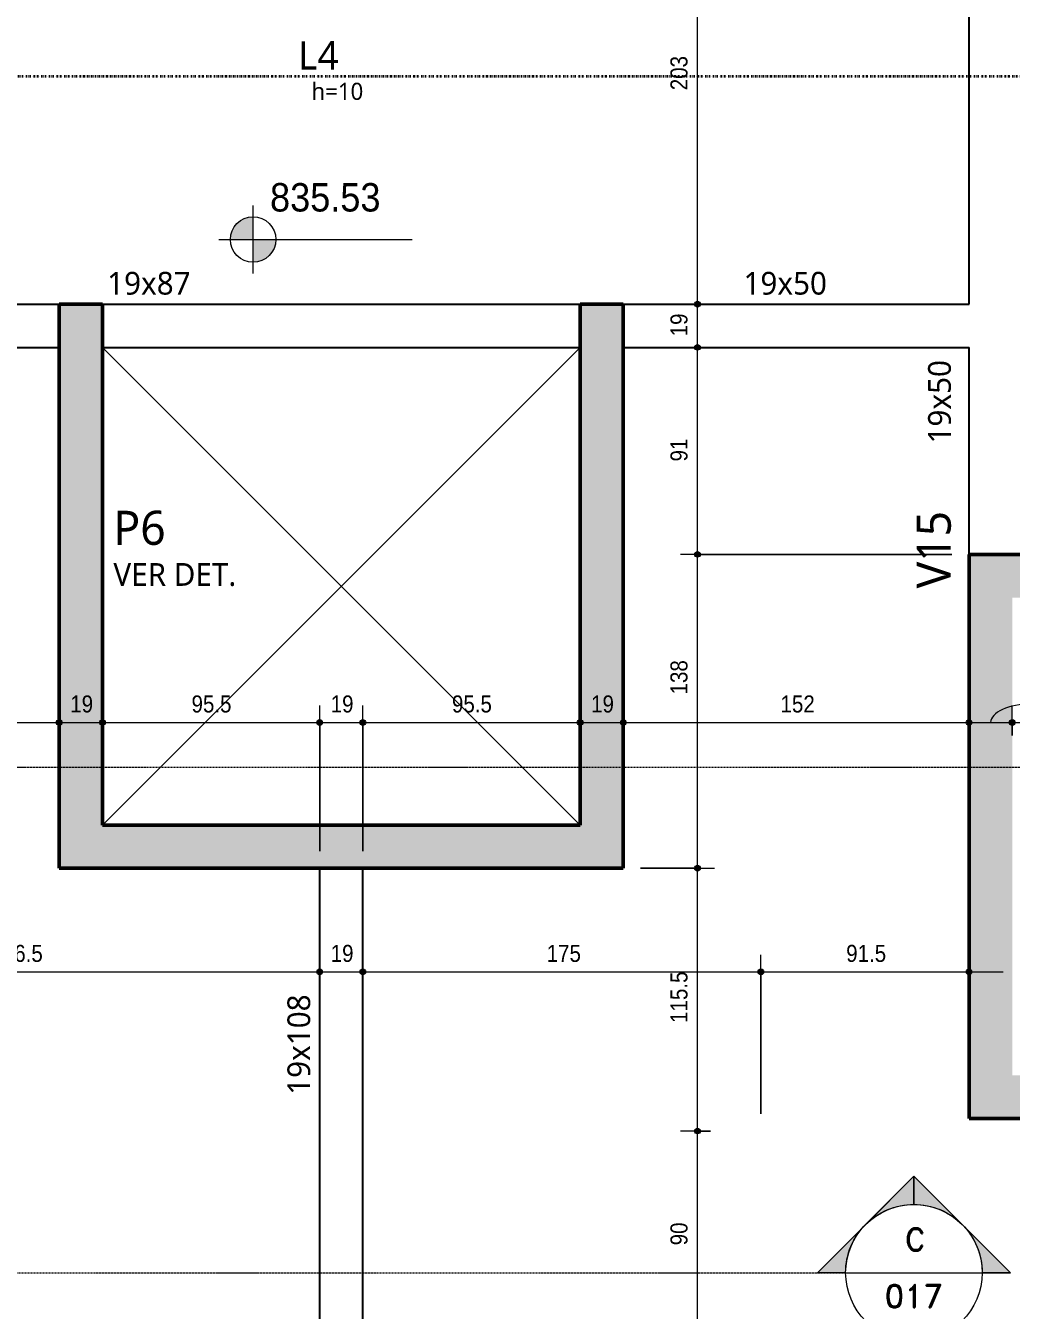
# Model space of a CAD drawing. Header units: centimetres. Extents: x -1139 to 26418, y -889 to 84390.
# Drawn here: x 2931 to 3365, y -319 to 246 of the extents above; entities that cross this region are included whole.
import ezdxf

# ---------------------------------------------------------------- set-up
doc = ezdxf.new("R2010")
doc.units = ezdxf.units.CM
doc.linetypes.add('Centro de 6 mm', pattern=[1.32, 0.6, -0.24, 0.24, -0.24])
doc.linetypes.add('Dash dot', pattern=[1.5875, 0.635, -0.47625, 0, -0.47625])
for name, color, linetype, lineweight in [('A-ANNO-DIMS', 7, 'Continuous', 9), ('A-ANNO-DIMS-50', 7, 'Continuous', 9), ('A-FLOR-IDEN', 7, 'Continuous', 9), ('G-ANNO-DIMS', 7, 'Continuous', 9), ('G-ANNO-SYMB', 7, 'Continuous', 9), ('S-BEAM', 7, 'Continuous', 9), ('S-BEAM-IDEN', 7, 'Continuous', 9), ('S-COLS', 7, 'Continuous', 9), ('S-COLS-IDEN', 7, 'Continuous', 9), ('S-GRID', 7, 'Continuous', 9)]:
    doc.layers.add(name, color=color, linetype=linetype, lineweight=lineweight)
doc.styles.add('Fira Sans', font='', dxfattribs={"width": 0.95, "height": 12.5})
doc.styles.add('Fira Sans_1', font='', dxfattribs={"width": 0.9, "height": 7.5})
doc.styles.add('Gadugi', font='gadugi.ttf', dxfattribs={"height": 15})
doc.styles.add('Gadugi_1', font='gadugi.ttf', dxfattribs={"height": 10})
doc.styles.add('Gadugi_2', font='gadugi.ttf', dxfattribs={"height": 0.2})
doc.styles.add('Gadugi_3', font='gadugi.ttf', dxfattribs={"height": 7.5})
doc.styles.add('Gadugi_4', font='gadugi.ttf', dxfattribs={"height": 12.5})
doc.styles.add('RomanD', font='romand__.ttf', dxfattribs={"height": 10})
doc.styles.get('Fira Sans').set_extended_font_data('Fira Sans')
doc.styles.get('Fira Sans_1').set_extended_font_data('Fira Sans')
doc.dimstyles.new('PED_R80_1_5mm_ACIMA_As_ESQ__R00', dxfattribs={"dimscale": 30.48, "dimtxt": 10.229846, "dimasz": 0.328084, "dimexe": 0.246063, "dimexo": 0.246063, "dimgap": 0.049213, "dimtad": 1, "dimdec": 1, "dimrnd": 0.5, "dimdsep": 46, "dimtxsty": 'Fira Sans_1', "dimblk1": 'DOTSMALL', "dimblk2": 'DOTSMALL', "dimsah": 1, "dimcen": 0.09, "dimdle": 0.492126, "dimazin": 0, "dimtfac": 1, "dimtdec": 4, "dimtix": 1, "dimtmove": 0, "dimatfit": 3, "dimfxl": 1, "dimtvp": 1, "dimtolj": 1, "dimtzin": 0, "dimarcsym": 2})
doc.dimstyles.new('PED_R80_1_5mm_ACIMA_As_ESQ__R00_1', dxfattribs={"dimscale": 30.48, "dimtxt": 10.229846, "dimasz": 0.328084, "dimexe": 0.246063, "dimexo": 0.246063, "dimgap": 0.049213, "dimtad": 1, "dimdec": 1, "dimrnd": 0.5, "dimdsep": 46, "dimtxsty": 'Fira Sans_1', "dimblk1": 'DOTSMALL', "dimblk2": 'DOTSMALL', "dimsah": 1, "dimcen": 0.09, "dimdle": 0.492126, "dimazin": 0, "dimtfac": 1, "dimtdec": 4, "dimtix": 1, "dimtmove": 1, "dimatfit": 3, "dimfxl": 1, "dimtvp": 1, "dimtolj": 1, "dimtzin": 0, "dimarcsym": 2})
doc.dimstyles.new('PED_R80_1_5mm_ACIMA_As_ESQ__R00_2', dxfattribs={"dimscale": 30.48, "dimtxt": 10.229846, "dimasz": 0.328084, "dimexe": 0.246063, "dimexo": 0.246063, "dimgap": 0.049213, "dimtad": 1, "dimdec": 1, "dimrnd": 0.5, "dimdsep": 46, "dimtxsty": 'Fira Sans_1', "dimblk1": 'DOTSMALL', "dimblk2": 'DOTSMALL', "dimsah": 1, "dimcen": 0.09, "dimdle": 0.492126, "dimazin": 0, "dimtfac": 1, "dimtdec": 4, "dimtix": 1, "dimtmove": 2, "dimatfit": 3, "dimfxl": 1, "dimtvp": 1, "dimtolj": 1, "dimtzin": 0, "dimarcsym": 2})

# ---------------------------------------------------------------- blocks, each defined once
blk = doc.blocks.new('PED_TAG_PILAR_R03 - PILAR VER DET_-2523782-PL400 - FORMA DO BARRILETE')
at = {"layer": 'S-COLS-IDEN', "insert": (0.115, -0.625), "char_height": 0.2, "width": 1.37089, "attachment_point": 1, "style": 'Gadugi_2'}
blk.add_mtext('VER DET.', dxfattribs=at)
blk = doc.blocks.new('Corte - M_Cabeça do corte - Preenchida-2060824-PL400 - FORMA DO BARRILETE')
at = {"layer": 'G-ANNO-SYMB'}
h = blk.add_hatch(color=256, dxfattribs=at)
edge = h.paths.add_edge_path(flags=0)
edge.add_line((-0.6, 0.849), (-0.6, 0.6))
edge.add_arc((-0.6, 0), 0.6, 90, 135)
edge.add_line((-1.024, 0.424), (-0.6, 0.849))
h = blk.add_hatch(color=256, dxfattribs=at)
edge = h.paths.add_edge_path(flags=0)
edge.add_line((-0.6, 0.849), (-0.176, 0.424))
edge.add_arc((-0.6, 0), 0.6, 45, 90)
edge.add_line((-0.6, 0.6), (-0.6, 0.849))
h = blk.add_hatch(color=256, dxfattribs=at)
edge = h.paths.add_edge_path(flags=0)
edge.add_line((-1.449, 0), (-1.024, 0.424))
edge.add_arc((-0.6, 0), 0.6, 135, 180)
edge.add_line((-1.2, 0), (-1.449, 0))
h = blk.add_hatch(color=256, dxfattribs=at)
edge = h.paths.add_edge_path(flags=0)
edge.add_line((0.249, 0), (0, 0))
edge.add_arc((-0.6, 0), 0.6, 360, 405)
edge.add_line((-0.176, 0.424), (0.249, 0))
for p, q in [((-0.6, 0.849), (-1.449, 0)), ((-0.6, 0.849), (-1.024, 0.424)), ((-0.6, 0.849), (0.249, 0)), ((-0.6, 0.6), (-0.6, 0.849)), ((-0.6, 0.849), (-0.6, 0.6)), ((-0.176, 0.424), (-0.6, 0.849)), ((-1.024, 0.424), (-1.449, 0)), ((0.249, 0), (-0.176, 0.424)), ((-1.449, 0), (-1.2, 0)), ((0, 0), (0.249, 0)), ((-1.2, 0), (-1.449, 0)), ((0, 0), (0.249, 0))]:
    blk.add_line(p, q, dxfattribs=at)
for start, end in [(360, 180), (90, 135), (45, 90), (135, 180), (360, 45), (180, 360)]:
    blk.add_arc((-0.6, 0), 0.6, start, end, dxfattribs=at)
blk = doc.blocks.new('Elevações de ponto - M_Cota de elevação - Alvo preenchido-10609-PL400 - FORMA DO BARRILETE')
at = {"layer": 'G-ANNO-DIMS'}
h = blk.add_hatch(color=256, dxfattribs=at)
edge = h.paths.add_edge_path(flags=0)
edge.add_line((0, 0), (-0.2, 0))
edge.add_arc((0, 0), 0.2, 90, 180, ccw=False)
edge.add_line((0, 0.2), (0, 0))
h = blk.add_hatch(color=256, dxfattribs=at)
edge = h.paths.add_edge_path(flags=0)
edge.add_line((0, 0), (0.2, 0))
edge.add_arc((0, 0), 0.2, 270, 360, ccw=False)
edge.add_line((0, -0.2), (0, 0))
for p, q in [((0, -0.3), (0, 0.3)), ((-0.3, 0), (1.4, 0))]:
    blk.add_line(p, q, dxfattribs=at)
blk.add_circle((0, 0), 0.2, dxfattribs=at)
blk = doc.blocks.new('DIMBLOCK16-PL400 - FORMA DO BARRILETE')
at = {"layer": 'A-ANNO-DIMS-50', "true_color": 0x000032}
h = blk.add_hatch(color=178, dxfattribs=at)
edge = h.paths.add_edge_path(flags=0)
edge.add_arc((2794.1, -60.14), 1.25, 0, 360)
h = blk.add_hatch(color=178, dxfattribs=at)
edge = h.paths.add_edge_path(flags=0)
edge.add_arc((2946.1, -60.14), 1.25, 0, 360)
at = {"layer": 'A-ANNO-DIMS-50', "color": 178, "true_color": 0x000032}
for p, q in [((2794.1, -65.87), (2794.1, -52.64)), ((2946.1, -65.87), (2946.1, -52.64)), ((2794.1, -60.14), (2946.1, -60.14)), ((2794.1, -60.14), (2794.1, -65.87)), ((2946.1, -60.14), (2946.1, -65.87))]:
    blk.add_line(p, q, dxfattribs=at)
for centre in [(2794.1, -60.14), (2946.1, -60.14)]:
    blk.add_circle(centre, 1.25, dxfattribs=at)
at = {"layer": 'A-ANNO-DIMS-50', "color": 0, "insert": (2863.21, -48.26), "char_height": 7.5, "width": 16.5251, "attachment_point": 1, "line_spacing_factor": 1.049215, "style": 'Fira Sans_1'}
blk.add_mtext('152', dxfattribs=at)
blk = doc.blocks.new('_DotSmall')
at = {"color": 0, "linetype": 'ByBlock', "const_width": 0.5}
blk.add_lwpolyline([(-0.0625, 0, 1), (0.0625, 0, 1)], format="xyb", close=True, dxfattribs=at)
blk = doc.blocks.new('DIMBLOCK17-PL400 - FORMA DO BARRILETE')
at = {"layer": 'A-ANNO-DIMS-50', "true_color": 0x000032}
h = blk.add_hatch(color=178, dxfattribs=at)
edge = h.paths.add_edge_path(flags=0)
edge.add_arc((2946.1, -60.14), 1.25, 0, 360)
h = blk.add_hatch(color=178, dxfattribs=at)
edge = h.paths.add_edge_path(flags=0)
edge.add_arc((2965.1, -60.14), 1.25, 0, 360)
at = {"layer": 'A-ANNO-DIMS-50', "color": 178, "true_color": 0x000032}
for p, q in [((2946.1, -65.87), (2946.1, -52.64)), ((2965.1, -65.87), (2965.1, -52.64)), ((2946.1, -60.14), (2965.1, -60.14)), ((2946.1, -60.14), (2946.1, -65.87)), ((2965.1, -60.14), (2965.1, -65.87))]:
    blk.add_line(p, q, dxfattribs=at)
for centre in [(2946.1, -60.14), (2965.1, -60.14)]:
    blk.add_circle(centre, 1.25, dxfattribs=at)
at = {"layer": 'A-ANNO-DIMS-50', "color": 0, "insert": (2950.94, -48.26), "char_height": 7.5, "width": 11.1741, "attachment_point": 1, "line_spacing_factor": 1.049215, "style": 'Fira Sans_1'}
blk.add_mtext('19', dxfattribs=at)
blk = doc.blocks.new('DIMBLOCK18-PL400 - FORMA DO BARRILETE')
at = {"layer": 'A-ANNO-DIMS-50', "true_color": 0x000032}
h = blk.add_hatch(color=178, dxfattribs=at)
edge = h.paths.add_edge_path(flags=0)
edge.add_arc((2965.1, -60.14), 1.25, 0, 360)
h = blk.add_hatch(color=178, dxfattribs=at)
edge = h.paths.add_edge_path(flags=0)
edge.add_arc((3060.6, -60.14), 1.25, 0, 360)
at = {"layer": 'A-ANNO-DIMS-50', "color": 178, "true_color": 0x000032}
for p, q in [((2965.1, -65.87), (2965.1, -52.64)), ((3060.6, -116.75), (3060.6, -52.64)), ((2965.1, -60.14), (3060.6, -60.14)), ((2965.1, -60.14), (2965.1, -65.87)), ((3060.6, -60.14), (3060.6, -116.75))]:
    blk.add_line(p, q, dxfattribs=at)
for centre in [(2965.1, -60.14), (3060.6, -60.14)]:
    blk.add_circle(centre, 1.25, dxfattribs=at)
at = {"layer": 'A-ANNO-DIMS-50', "color": 0, "insert": (3004.26, -48.26), "char_height": 7.5, "width": 20.6171, "attachment_point": 1, "line_spacing_factor": 1.049215, "style": 'Fira Sans_1'}
blk.add_mtext('95.5', dxfattribs=at)
blk = doc.blocks.new('DIMBLOCK19-PL400 - FORMA DO BARRILETE')
at = {"layer": 'A-ANNO-DIMS-50', "true_color": 0x000032}
h = blk.add_hatch(color=178, dxfattribs=at)
edge = h.paths.add_edge_path(flags=0)
edge.add_arc((3060.6, -60.14), 1.25, 0, 360)
h = blk.add_hatch(color=178, dxfattribs=at)
edge = h.paths.add_edge_path(flags=0)
edge.add_arc((3079.6, -60.14), 1.25, 0, 360)
at = {"layer": 'A-ANNO-DIMS-50', "color": 178, "true_color": 0x000032}
for p, q in [((3060.6, -116.75), (3060.6, -52.64)), ((3079.6, -116.75), (3079.6, -52.64)), ((3060.6, -60.14), (3079.6, -60.14)), ((3060.6, -60.14), (3060.6, -116.75)), ((3079.6, -60.14), (3079.6, -116.75))]:
    blk.add_line(p, q, dxfattribs=at)
for centre in [(3060.6, -60.14), (3079.6, -60.14)]:
    blk.add_circle(centre, 1.25, dxfattribs=at)
at = {"layer": 'A-ANNO-DIMS-50', "color": 0, "insert": (3065.44, -48.26), "char_height": 7.5, "width": 11.1741, "attachment_point": 1, "line_spacing_factor": 1.049215, "style": 'Fira Sans_1'}
blk.add_mtext('19', dxfattribs=at)
blk = doc.blocks.new('DIMBLOCK20-PL400 - FORMA DO BARRILETE')
at = {"layer": 'A-ANNO-DIMS-50', "true_color": 0x000032}
h = blk.add_hatch(color=178, dxfattribs=at)
edge = h.paths.add_edge_path(flags=0)
edge.add_arc((3079.6, -60.14), 1.25, 0, 360)
h = blk.add_hatch(color=178, dxfattribs=at)
edge = h.paths.add_edge_path(flags=0)
edge.add_arc((3175.1, -60.14), 1.25, 0, 360)
at = {"layer": 'A-ANNO-DIMS-50', "color": 178, "true_color": 0x000032}
for p, q in [((3079.6, -116.75), (3079.6, -52.64)), ((3175.1, -65.87), (3175.1, -52.64)), ((3079.6, -60.14), (3175.1, -60.14)), ((3079.6, -60.14), (3079.6, -116.75)), ((3175.1, -60.14), (3175.1, -65.87))]:
    blk.add_line(p, q, dxfattribs=at)
for centre in [(3079.6, -60.14), (3175.1, -60.14)]:
    blk.add_circle(centre, 1.25, dxfattribs=at)
at = {"layer": 'A-ANNO-DIMS-50', "color": 0, "insert": (3118.76, -48.26), "char_height": 7.5, "width": 20.6171, "attachment_point": 1, "line_spacing_factor": 1.049215, "style": 'Fira Sans_1'}
blk.add_mtext('95.5', dxfattribs=at)
blk = doc.blocks.new('DIMBLOCK21-PL400 - FORMA DO BARRILETE')
at = {"layer": 'A-ANNO-DIMS-50', "true_color": 0x000032}
h = blk.add_hatch(color=178, dxfattribs=at)
edge = h.paths.add_edge_path(flags=0)
edge.add_arc((3175.1, -60.14), 1.25, 0, 360)
h = blk.add_hatch(color=178, dxfattribs=at)
edge = h.paths.add_edge_path(flags=0)
edge.add_arc((3194.1, -60.14), 1.25, 0, 360)
at = {"layer": 'A-ANNO-DIMS-50', "color": 178, "true_color": 0x000032}
for p, q in [((3175.1, -65.87), (3175.1, -52.64)), ((3194.1, -65.87), (3194.1, -52.64)), ((3175.1, -60.14), (3194.1, -60.14)), ((3175.1, -60.14), (3175.1, -65.87)), ((3194.1, -60.14), (3194.1, -65.87))]:
    blk.add_line(p, q, dxfattribs=at)
for centre in [(3175.1, -60.14), (3194.1, -60.14)]:
    blk.add_circle(centre, 1.25, dxfattribs=at)
at = {"layer": 'A-ANNO-DIMS-50', "color": 0, "insert": (3179.94, -48.26), "char_height": 7.5, "width": 11.1741, "attachment_point": 1, "line_spacing_factor": 1.049215, "style": 'Fira Sans_1'}
blk.add_mtext('19', dxfattribs=at)
blk = doc.blocks.new('DIMBLOCK22-PL400 - FORMA DO BARRILETE')
at = {"layer": 'A-ANNO-DIMS-50', "true_color": 0x000032}
h = blk.add_hatch(color=178, dxfattribs=at)
edge = h.paths.add_edge_path(flags=0)
edge.add_arc((3194.1, -60.14), 1.25, 0, 360)
h = blk.add_hatch(color=178, dxfattribs=at)
edge = h.paths.add_edge_path(flags=0)
edge.add_arc((3346.1, -60.14), 1.25, 0, 360)
at = {"layer": 'A-ANNO-DIMS-50', "color": 178, "true_color": 0x000032}
for p, q in [((3194.1, -65.87), (3194.1, -52.64)), ((3346.1, -65.87), (3346.1, -52.64)), ((3194.1, -60.14), (3346.1, -60.14)), ((3194.1, -60.14), (3194.1, -65.87)), ((3346.1, -60.14), (3346.1, -65.87))]:
    blk.add_line(p, q, dxfattribs=at)
for centre in [(3194.1, -60.14), (3346.1, -60.14)]:
    blk.add_circle(centre, 1.25, dxfattribs=at)
at = {"layer": 'A-ANNO-DIMS-50', "color": 0, "insert": (3263.21, -48.26), "char_height": 7.5, "width": 16.5251, "attachment_point": 1, "line_spacing_factor": 1.049215, "style": 'Fira Sans_1'}
blk.add_mtext('152', dxfattribs=at)
blk = doc.blocks.new('DIMBLOCK23-PL400 - FORMA DO BARRILETE')
at = {"layer": 'A-ANNO-DIMS-50', "true_color": 0x000032}
h = blk.add_hatch(color=178, dxfattribs=at)
edge = h.paths.add_edge_path(flags=0)
edge.add_arc((3346.1, -60.14), 1.25, 0, 360)
h = blk.add_hatch(color=178, dxfattribs=at)
edge = h.paths.add_edge_path(flags=0)
edge.add_arc((3365.1, -60.14), 1.25, 0, 360)
at = {"layer": 'A-ANNO-DIMS-50', "color": 178, "true_color": 0x000032}
for p, q in [((3346.1, -65.87), (3346.1, -52.64)), ((3365.1, -65.87), (3365.1, -52.64)), ((3346.1, -60.14), (3365.1, -60.14)), ((3346.1, -60.14), (3346.1, -65.87)), ((3365.1, -60.14), (3365.1, -65.87))]:
    blk.add_line(p, q, dxfattribs=at)
for centre in [(3346.1, -60.14), (3365.1, -60.14)]:
    blk.add_circle(centre, 1.25, dxfattribs=at)
blk.add_ellipse((3373.25, -60.14), major_axis=(17.65, 0), ratio=0.456399, start_param=1.570796, end_param=3.141593, dxfattribs=at)
at = {"layer": 'A-ANNO-DIMS-50', "color": 0, "insert": (3373.25, -48.26), "char_height": 7.5, "width": 11.1741, "attachment_point": 1, "line_spacing_factor": 1.049215, "style": 'Fira Sans_1'}
blk.add_mtext('19', dxfattribs=at)
blk = doc.blocks.new('DIMBLOCK24-PL400 - FORMA DO BARRILETE')
at = {"layer": 'A-ANNO-DIMS-50', "true_color": 0x000032}
h = blk.add_hatch(color=178, dxfattribs=at)
edge = h.paths.add_edge_path(flags=0)
edge.add_arc((3365.1, -60.14), 1.25, 0, 360)
h = blk.add_hatch(color=178, dxfattribs=at)
edge = h.paths.add_edge_path(flags=0)
edge.add_arc((3567.1, -60.14), 1.25, 0, 360)
at = {"layer": 'A-ANNO-DIMS-50', "color": 178, "true_color": 0x000032}
for p, q in [((3365.1, -65.87), (3365.1, -52.64)), ((3567.1, -65.87), (3567.1, -52.64)), ((3365.1, -60.14), (3567.1, -60.14)), ((3365.1, -60.14), (3365.1, -65.87)), ((3567.1, -60.14), (3567.1, -65.87))]:
    blk.add_line(p, q, dxfattribs=at)
for centre in [(3365.1, -60.14), (3567.1, -60.14)]:
    blk.add_circle(centre, 1.25, dxfattribs=at)
at = {"layer": 'A-ANNO-DIMS-50', "color": 0, "insert": (3458.69, -48.26), "char_height": 7.5, "width": 17.7842, "attachment_point": 1, "line_spacing_factor": 1.049215, "style": 'Fira Sans_1'}
blk.add_mtext('202', dxfattribs=at)
blk = doc.blocks.new('DIMBLOCK62-PL400 - FORMA DO BARRILETE')
at = {"layer": 'A-ANNO-DIMS-50', "true_color": 0x000032}
h = blk.add_hatch(color=178, dxfattribs=at)
edge = h.paths.add_edge_path(flags=0)
edge.add_arc((2794.1, -169.8), 1.25, 0, 360)
h = blk.add_hatch(color=178, dxfattribs=at)
edge = h.paths.add_edge_path(flags=0)
edge.add_arc((3060.6, -169.8), 1.25, 0, 360)
at = {"layer": 'A-ANNO-DIMS-50', "color": 178, "true_color": 0x000032}
for p, q in [((2794.1, -175.53), (2794.1, -162.3)), ((3060.6, -175.53), (3060.6, -162.3)), ((2779.1, -169.8), (3060.6, -169.8)), ((2794.1, -169.8), (2794.1, -175.53)), ((3060.6, -169.8), (3060.6, -175.53))]:
    blk.add_line(p, q, dxfattribs=at)
for centre in [(2794.1, -169.8), (3060.6, -169.8)]:
    blk.add_circle(centre, 1.25, dxfattribs=at)
at = {"layer": 'A-ANNO-DIMS-50', "color": 0, "insert": (2916.27, -157.91), "char_height": 7.5, "width": 26.5976, "attachment_point": 1, "line_spacing_factor": 1.049215, "style": 'Fira Sans_1'}
blk.add_mtext('266.5', dxfattribs=at)
blk = doc.blocks.new('DIMBLOCK63-PL400 - FORMA DO BARRILETE')
at = {"layer": 'A-ANNO-DIMS-50', "true_color": 0x000032}
h = blk.add_hatch(color=178, dxfattribs=at)
edge = h.paths.add_edge_path(flags=0)
edge.add_arc((3060.6, -169.8), 1.25, 0, 360)
h = blk.add_hatch(color=178, dxfattribs=at)
edge = h.paths.add_edge_path(flags=0)
edge.add_arc((3079.6, -169.8), 1.25, 0, 360)
at = {"layer": 'A-ANNO-DIMS-50', "color": 178, "true_color": 0x000032}
for p, q in [((3060.6, -175.53), (3060.6, -162.3)), ((3079.6, -175.53), (3079.6, -162.3)), ((3060.6, -169.8), (3079.6, -169.8)), ((3060.6, -169.8), (3060.6, -175.53)), ((3079.6, -169.8), (3079.6, -175.53))]:
    blk.add_line(p, q, dxfattribs=at)
for centre in [(3060.6, -169.8), (3079.6, -169.8)]:
    blk.add_circle(centre, 1.25, dxfattribs=at)
at = {"layer": 'A-ANNO-DIMS-50', "color": 0, "insert": (3065.44, -157.91), "char_height": 7.5, "width": 11.1741, "attachment_point": 1, "line_spacing_factor": 1.049215, "style": 'Fira Sans_1'}
blk.add_mtext('19', dxfattribs=at)
blk = doc.blocks.new('DIMBLOCK64-PL400 - FORMA DO BARRILETE')
at = {"layer": 'A-ANNO-DIMS-50', "true_color": 0x000032}
h = blk.add_hatch(color=178, dxfattribs=at)
edge = h.paths.add_edge_path(flags=0)
edge.add_arc((3079.6, -169.8), 1.25, 0, 360)
h = blk.add_hatch(color=178, dxfattribs=at)
edge = h.paths.add_edge_path(flags=0)
edge.add_arc((3254.6, -169.8), 1.25, 0, 360)
at = {"layer": 'A-ANNO-DIMS-50', "color": 178, "true_color": 0x000032}
for p, q in [((3079.6, -175.53), (3079.6, -162.3)), ((3254.6, -232.25), (3254.6, -162.3)), ((3079.6, -169.8), (3254.6, -169.8)), ((3079.6, -169.8), (3079.6, -175.53)), ((3254.6, -169.8), (3254.6, -232.25))]:
    blk.add_line(p, q, dxfattribs=at)
for centre in [(3079.6, -169.8), (3254.6, -169.8)]:
    blk.add_circle(centre, 1.25, dxfattribs=at)
at = {"layer": 'A-ANNO-DIMS-50', "color": 0, "insert": (3160.41, -157.91), "char_height": 7.5, "width": 16.053, "attachment_point": 1, "line_spacing_factor": 1.049215, "style": 'Fira Sans_1'}
blk.add_mtext('175', dxfattribs=at)
blk = doc.blocks.new('DIMBLOCK65-PL400 - FORMA DO BARRILETE')
at = {"layer": 'A-ANNO-DIMS-50', "true_color": 0x000032}
h = blk.add_hatch(color=178, dxfattribs=at)
edge = h.paths.add_edge_path(flags=0)
edge.add_arc((3254.6, -169.8), 1.25, 0, 360)
h = blk.add_hatch(color=178, dxfattribs=at)
edge = h.paths.add_edge_path(flags=0)
edge.add_arc((3346.1, -169.8), 1.25, 0, 360)
at = {"layer": 'A-ANNO-DIMS-50', "color": 178, "true_color": 0x000032}
for p, q in [((3254.6, -232.25), (3254.6, -162.3)), ((3346.1, -175.53), (3346.1, -162.3)), ((3254.6, -169.8), (3361.1, -169.8)), ((3254.6, -169.8), (3254.6, -232.25)), ((3346.1, -169.8), (3346.1, -175.53))]:
    blk.add_line(p, q, dxfattribs=at)
for centre in [(3254.6, -169.8), (3346.1, -169.8)]:
    blk.add_circle(centre, 1.25, dxfattribs=at)
at = {"layer": 'A-ANNO-DIMS-50', "color": 0, "insert": (3292.09, -157.91), "char_height": 7.5, "width": 19.8302, "attachment_point": 1, "line_spacing_factor": 1.049215, "style": 'Fira Sans_1'}
blk.add_mtext('91.5', dxfattribs=at)
blk = doc.blocks.new('DIMBLOCK92-PL400 - FORMA DO BARRILETE')
at = {"layer": 'A-ANNO-DIMS-50', "true_color": 0x000032}
h = blk.add_hatch(color=178, dxfattribs=at)
edge = h.paths.add_edge_path(flags=0)
edge.add_arc((3226.7, -239.75), 1.25, 0, 360)
h = blk.add_hatch(color=178, dxfattribs=at)
edge = h.paths.add_edge_path(flags=0)
edge.add_arc((3226.7, -329.75), 1.25, 0, 360)
at = {"layer": 'A-ANNO-DIMS-50', "color": 178, "true_color": 0x000032}
for p, q in [((3232.43, -239.75), (3219.2, -239.75)), ((3226.7, -329.75), (3226.7, -239.75)), ((3226.7, -239.75), (3232.43, -239.75)), ((3232.43, -329.75), (3219.2, -329.75)), ((3226.7, -329.75), (3232.43, -329.75))]:
    blk.add_line(p, q, dxfattribs=at)
for centre in [(3226.7, -239.75), (3226.7, -329.75)]:
    blk.add_circle(centre, 1.25, dxfattribs=at)
at = {"layer": 'A-ANNO-DIMS-50', "color": 0, "insert": (3214.81, -290), "char_height": 7.5, "width": 12.5906, "attachment_point": 1, "rotation": 90, "line_spacing_factor": 1.049215, "style": 'Fira Sans_1'}
blk.add_mtext('90', dxfattribs=at)
blk = doc.blocks.new('DIMBLOCK93-PL400 - FORMA DO BARRILETE')
at = {"layer": 'A-ANNO-DIMS-50', "true_color": 0x000032}
h = blk.add_hatch(color=178, dxfattribs=at)
edge = h.paths.add_edge_path(flags=0)
edge.add_arc((3226.7, -124.25), 1.25, 0, 360)
h = blk.add_hatch(color=178, dxfattribs=at)
edge = h.paths.add_edge_path(flags=0)
edge.add_arc((3226.7, -239.75), 1.25, 0, 360)
at = {"layer": 'A-ANNO-DIMS-50', "color": 178, "true_color": 0x000032}
for p, q in [((3201.6, -124.25), (3234.2, -124.25)), ((3226.7, -124.25), (3201.6, -124.25)), ((3226.7, -239.75), (3226.7, -124.25)), ((3232.43, -239.75), (3219.2, -239.75)), ((3226.7, -239.75), (3232.43, -239.75))]:
    blk.add_line(p, q, dxfattribs=at)
for centre in [(3226.7, -124.25), (3226.7, -239.75)]:
    blk.add_circle(centre, 1.25, dxfattribs=at)
at = {"layer": 'A-ANNO-DIMS-50', "color": 0, "insert": (3214.81, -192.23), "char_height": 7.5, "width": 24.5516, "attachment_point": 1, "rotation": 90, "line_spacing_factor": 1.049215, "style": 'Fira Sans_1'}
blk.add_mtext('115.5', dxfattribs=at)
blk = doc.blocks.new('DIMBLOCK94-PL400 - FORMA DO BARRILETE')
at = {"layer": 'A-ANNO-DIMS-50', "true_color": 0x000032}
h = blk.add_hatch(color=178, dxfattribs=at)
edge = h.paths.add_edge_path(flags=0)
edge.add_arc((3226.7, 13.75), 1.25, 0, 360)
h = blk.add_hatch(color=178, dxfattribs=at)
edge = h.paths.add_edge_path(flags=0)
edge.add_arc((3226.7, -124.25), 1.25, 0, 360)
at = {"layer": 'A-ANNO-DIMS-50', "color": 178, "true_color": 0x000032}
for p, q in [((3338.6, 13.75), (3219.2, 13.75)), ((3226.7, -124.25), (3226.7, 13.75)), ((3226.7, 13.75), (3338.6, 13.75)), ((3201.6, -124.25), (3234.2, -124.25)), ((3226.7, -124.25), (3201.6, -124.25))]:
    blk.add_line(p, q, dxfattribs=at)
for centre in [(3226.7, 13.75), (3226.7, -124.25)]:
    blk.add_circle(centre, 1.25, dxfattribs=at)
at = {"layer": 'A-ANNO-DIMS-50', "color": 0, "insert": (3214.81, -47.83), "char_height": 7.5, "width": 17.1547, "attachment_point": 1, "rotation": 90, "line_spacing_factor": 1.049215, "style": 'Fira Sans_1'}
blk.add_mtext('138', dxfattribs=at)
blk = doc.blocks.new('DIMBLOCK95-PL400 - FORMA DO BARRILETE')
at = {"layer": 'A-ANNO-DIMS-50', "true_color": 0x000032}
h = blk.add_hatch(color=178, dxfattribs=at)
edge = h.paths.add_edge_path(flags=0)
edge.add_arc((3226.7, 104.75), 1.25, 0, 360)
h = blk.add_hatch(color=178, dxfattribs=at)
edge = h.paths.add_edge_path(flags=0)
edge.add_arc((3226.7, 13.75), 1.25, 0, 360)
at = {"layer": 'A-ANNO-DIMS-50', "color": 178, "true_color": 0x000032}
for p, q in [((3232.43, 104.75), (3219.2, 104.75)), ((3226.7, 13.75), (3226.7, 104.75)), ((3226.7, 104.75), (3232.43, 104.75)), ((3338.6, 13.75), (3219.2, 13.75)), ((3226.7, 13.75), (3338.6, 13.75))]:
    blk.add_line(p, q, dxfattribs=at)
for centre in [(3226.7, 104.75), (3226.7, 13.75)]:
    blk.add_circle(centre, 1.25, dxfattribs=at)
at = {"layer": 'A-ANNO-DIMS-50', "color": 0, "insert": (3214.81, 54.59), "char_height": 7.5, "width": 11.1741, "attachment_point": 1, "rotation": 90, "line_spacing_factor": 1.049215, "style": 'Fira Sans_1'}
blk.add_mtext('91', dxfattribs=at)
blk = doc.blocks.new('DIMBLOCK96-PL400 - FORMA DO BARRILETE')
at = {"layer": 'A-ANNO-DIMS-50', "true_color": 0x000032}
h = blk.add_hatch(color=178, dxfattribs=at)
edge = h.paths.add_edge_path(flags=0)
edge.add_arc((3226.7, 123.75), 1.25, 0, 360)
h = blk.add_hatch(color=178, dxfattribs=at)
edge = h.paths.add_edge_path(flags=0)
edge.add_arc((3226.7, 104.75), 1.25, 0, 360)
at = {"layer": 'A-ANNO-DIMS-50', "color": 178, "true_color": 0x000032}
for p, q in [((3232.43, 123.75), (3219.2, 123.75)), ((3226.7, 104.75), (3226.7, 123.75)), ((3226.7, 123.75), (3232.43, 123.75)), ((3232.43, 104.75), (3219.2, 104.75)), ((3226.7, 104.75), (3232.43, 104.75))]:
    blk.add_line(p, q, dxfattribs=at)
for centre in [(3226.7, 123.75), (3226.7, 104.75)]:
    blk.add_circle(centre, 1.25, dxfattribs=at)
at = {"layer": 'A-ANNO-DIMS-50', "color": 0, "insert": (3214.81, 109.59), "char_height": 7.5, "width": 11.1741, "attachment_point": 1, "rotation": 90, "line_spacing_factor": 1.049215, "style": 'Fira Sans_1'}
blk.add_mtext('19', dxfattribs=at)
blk = doc.blocks.new('DIMBLOCK97-PL400 - FORMA DO BARRILETE')
at = {"layer": 'A-ANNO-DIMS-50', "true_color": 0x000032}
h = blk.add_hatch(color=178, dxfattribs=at)
edge = h.paths.add_edge_path(flags=0)
edge.add_arc((3226.7, 326.75), 1.25, 0, 360)
h = blk.add_hatch(color=178, dxfattribs=at)
edge = h.paths.add_edge_path(flags=0)
edge.add_arc((3226.7, 123.75), 1.25, 0, 360)
at = {"layer": 'A-ANNO-DIMS-50', "color": 178, "true_color": 0x000032}
for p, q in [((3232.43, 326.75), (3219.2, 326.75)), ((3226.7, 123.75), (3226.7, 326.75)), ((3226.7, 326.75), (3232.43, 326.75)), ((3232.43, 123.75), (3219.2, 123.75)), ((3226.7, 123.75), (3232.43, 123.75))]:
    blk.add_line(p, q, dxfattribs=at)
for centre in [(3226.7, 326.75), (3226.7, 123.75)]:
    blk.add_circle(centre, 1.25, dxfattribs=at)
at = {"layer": 'A-ANNO-DIMS-50', "color": 0, "insert": (3214.81, 217.77), "char_height": 7.5, "width": 17.9416, "attachment_point": 1, "rotation": 90, "line_spacing_factor": 1.049215, "style": 'Fira Sans_1'}
blk.add_mtext('203', dxfattribs=at)

msp = doc.modelspace()

# ---------------------------------------------------------------- hatches: boundary and pattern name
at = {"layer": 'S-COLS', "true_color": 0x808080}
for points in [[(3042.16, -124.25), (3194.1, -124.25), (3194.1, 123.75), (3175.1, 123.75), (3175.1, -105.25), (2965.1, -105.25), (2965.1, 123.75), (2946.1, 123.75), (2946.1, -124.25)], [(3581.1, -234.25), (3581.1, -215.25), (3365.1, -215.25), (3365.1, -5.25), (3581.1, -5.25), (3581.1, 13.75), (3346.1, 13.75), (3346.1, -234.25)]]:
    msp.add_hatch(color=8, dxfattribs=at).paths.add_polyline_path(points, flags=0)

# ---------------------------------------------------------------- linework, layer by layer
at = {"lineweight": 18}
for p, q in [((3175.1, 104.75), (2965.1, -105.25)), ((2965.1, 104.75), (3175.1, -105.25))]:
    msp.add_line(p, q, dxfattribs=at)
at = {"layer": 'G-ANNO-SYMB', "linetype": 'Centro de 6 mm'}
for p, q in [((1738.64, -79.8), (4356.62, -79.8)), ((2908.67, -302.02), (3291.86, -302.02))]:
    msp.add_line(p, q, dxfattribs=at)
at = {"layer": 'G-ANNO-SYMB'}
msp.add_line((3291.86, -302.02), (3351.86, -302.02), dxfattribs=at)
at = {"layer": 'S-BEAM', "lineweight": 25}
for p, q in [((3346.1, 123.75), (3346.1, 326.75)), ((2794.1, 123.75), (2946.1, 123.75)), ((2965.1, 123.75), (3175.1, 123.75)), ((3194.1, 123.75), (3346.1, 123.75)), ((2794.1, 104.75), (2946.1, 104.75)), ((2965.1, 104.75), (3175.1, 104.75)), ((3194.1, 104.75), (3346.1, 104.75)), ((3346.1, 13.75), (3346.1, 104.75)), ((3060.6, -338.25), (3060.6, -124.25)), ((3079.6, -338.25), (3079.6, -124.25))]:
    msp.add_line(p, q, dxfattribs=at)
at = {"layer": 'S-COLS', "lineweight": 50}
for p, q in [((2946.1, -124.25), (2946.1, 123.75)), ((2946.1, 123.75), (2965.1, 123.75)), ((2965.1, 123.75), (2965.1, -105.25)), ((3175.1, -105.25), (3175.1, 123.75)), ((3175.1, 123.75), (3194.1, 123.75)), ((3194.1, 123.75), (3194.1, -124.25)), ((3346.1, -234.25), (3346.1, 13.75)), ((3346.1, 13.75), (3581.1, 13.75)), ((2965.1, -105.25), (3175.1, -105.25)), ((3194.1, -124.25), (2946.1, -124.25)), ((3581.1, -234.25), (3346.1, -234.25))]:
    msp.add_line(p, q, dxfattribs=at)
at = {"layer": 'S-GRID', "color": 114, "linetype": 'Dash dot', "lineweight": 35, "true_color": 0x00b050}
msp.add_line((4418.66, 223.75), (1711.57, 223.75), dxfattribs=at)

# ---------------------------------------------------------------- block references
at = {"layer": 'G-ANNO-DIMS', "xscale": 49.99999999999998, "yscale": 49.99999999999998, "zscale": 49.99999999999998}
msp.add_blockref('Elevações de ponto - M_Cota de elevação - Alvo preenchido-10609-PL400 - FORMA DO BARRILETE', (3031.32, 152.15), dxfattribs=at)
at = {"layer": 'G-ANNO-SYMB', "extrusion": (0, 0, -1), "xscale": 49.99999999999998, "yscale": 49.99999999999998, "zscale": 49.99999999999998}
msp.add_blockref('Corte - M_Cabeça do corte - Preenchida-2060824-PL400 - FORMA DO BARRILETE', (-3291.86, -302.02), dxfattribs=at)
at = {"layer": 'S-COLS-IDEN', "xscale": 49.99999999999998, "yscale": 49.99999999999998, "zscale": 49.99999999999998}
msp.add_blockref('PED_TAG_PILAR_R03 - PILAR VER DET_-2523782-PL400 - FORMA DO BARRILETE', (2964.16, 41.16), dxfattribs=at)

# ---------------------------------------------------------------- texts
at = {"layer": 'A-FLOR-IDEN', "attachment_point": 1}
for s, insert, char_height, width, style in [('L4', (3051.07, 239.34), 12.5, 21.6456, 'Gadugi_4'), ('h=10', (3056.97, 221.05), 7.5, 29.6624, 'Gadugi_3')]:
    msp.add_mtext(s, dxfattribs=dict(at, insert=insert, char_height=char_height, width=width, style=style))
at = {"layer": 'G-ANNO-DIMS', "insert": (3038.77, 176.96), "char_height": 12.5, "width": 58.3072, "attachment_point": 1, "line_spacing_factor": 1.049215, "style": 'Fira Sans'}
msp.add_mtext('835.53', dxfattribs=at)
at = {"layer": 'G-ANNO-SYMB', "char_height": 10, "attachment_point": 1, "style": 'RomanD'}
for s, insert, width in [('C', (3317.97, -282.4), 12.0253), ('017', (3309.04, -307.34), 33.6709)]:
    msp.add_mtext(s, dxfattribs=dict(at, insert=insert, width=width))
at = {"layer": 'S-BEAM-IDEN', "char_height": 10, "width": 44.8945, "attachment_point": 1, "style": 'Gadugi_1'}
for s, insert in [('19x87', (2967.16, 137.94)), ('19x50', (3246.93, 137.94))]:
    msp.add_mtext(s, dxfattribs=dict(at, insert=insert))
at = {"layer": 'S-BEAM-IDEN', "attachment_point": 1, "rotation": 90}
for s, insert, char_height, width, style in [('19x50', (3328.1, 62.48), 10, 44.8945, 'Gadugi_1'), ('V15', (3323.07, -1.22), 15, 44.0928, 'Gadugi'), ('19x108', (3046.41, -223.83), 10, 54.1139, 'Gadugi_1')]:
    msp.add_mtext(s, dxfattribs=dict(at, insert=insert, char_height=char_height, width=width, style=style))
at = {"layer": 'S-COLS-IDEN', "insert": (2969.91, 32.92), "char_height": 15, "width": 28.4599, "attachment_point": 1, "style": 'Gadugi'}
msp.add_mtext('P6', dxfattribs=at)

# ---------------------------------------------------------------- dimensions: what is measured, and where the dimension line sits
at = {"layer": 'A-ANNO-DIMS', "color": 178, "true_color": 0x000032}
for base, p1, p2, override, picture, middle in [((3226.7, 326.75), (3224.93, 123.75), (3224.93, 326.75), {"dimpost": '<>', "dimfxl": 202.999998}, 'DIMBLOCK97-PL400 - FORMA DO BARRILETE', (3221.38, 225.25)), ((3226.7, 123.75), (3224.93, 104.75), (3224.93, 123.75), {"dimpost": '<>', "dimfxl": 19}, 'DIMBLOCK96-PL400 - FORMA DO BARRILETE', (3221.33, 114.25)), ((3226.7, 104.75), (3346.1, 13.75), (3224.93, 104.75), {"dimpost": '<>', "dimfxl": 151.534244}, 'DIMBLOCK95-PL400 - FORMA DO BARRILETE', (3221.33, 59.25)), ((3226.7, -124.25), (3224.93, -239.75), (3194.1, -124.25), {"dimpost": '<>', "dimfxl": 119.544443}, 'DIMBLOCK93-PL400 - FORMA DO BARRILETE', (3221.38, -182)), ((3226.7, -239.75), (3224.93, -329.75), (3224.93, -239.75), {"dimpost": '<>', "dimfxl": 90.000001}, 'DIMBLOCK92-PL400 - FORMA DO BARRILETE', (3221.33, -284.75))]:
    dim = msp.add_linear_dim(base=base, p1=p1, p2=p2, angle=90, dimstyle='PED_R80_1_5mm_ACIMA_As_ESQ__R00', override=override, dxfattribs=at)
    dim.commit()
    dim.dimension.update_dxf_attribs({"geometry": picture, "text_midpoint": middle})
dim = msp.add_linear_dim(base=(3226.7, 13.75), p1=(3194.1, -124.25), p2=(3346.1, 13.75), angle=90, dimstyle='PED_R80_1_5mm_ACIMA_As_ESQ__R00_2', override={"dimpost": '<>', "dimfxl": 205.299748}, dxfattribs=at)
dim.commit()
dim.dimension.update_dxf_attribs({"geometry": 'DIMBLOCK94-PL400 - FORMA DO BARRILETE', "text_midpoint": (3219.81, -39.25), "dimtype": 160, "text_rotation": 90})
for base, p1, p2, override, picture, middle in [((2946.1, -60.14), (2794.1, -58.37), (2946.1, -58.37), {"dimpost": '<>', "dimfxl": 152}, 'DIMBLOCK16-PL400 - FORMA DO BARRILETE', (2870.1, -54.83)), ((2965.1, -60.14), (2946.1, -58.37), (2965.1, -58.37), {"dimpost": '<>', "dimfxl": 19}, 'DIMBLOCK17-PL400 - FORMA DO BARRILETE', (2955.6, -54.77)), ((3060.6, -60.14), (2965.1, -58.37), (3060.6, -124.25), {"dimpost": '<>', "dimfxl": 116.017036}, 'DIMBLOCK18-PL400 - FORMA DO BARRILETE', (3012.85, -54.77)), ((3079.6, -60.14), (3060.6, -124.25), (3079.6, -124.25), {"dimpost": '<>', "dimfxl": 19}, 'DIMBLOCK19-PL400 - FORMA DO BARRILETE', (3070.1, -54.77)), ((3175.1, -60.14), (3079.6, -124.25), (3175.1, -58.37), {"dimpost": '<>', "dimfxl": 116.017072}, 'DIMBLOCK20-PL400 - FORMA DO BARRILETE', (3127.35, -54.77)), ((3194.1, -60.14), (3175.1, -58.37), (3194.1, -58.37), {"dimpost": '<>', "dimfxl": 19}, 'DIMBLOCK21-PL400 - FORMA DO BARRILETE', (3184.6, -54.77)), ((3346.1, -60.14), (3194.1, -58.37), (3346.1, -58.37), {"dimpost": '<>', "dimfxl": 151.999956}, 'DIMBLOCK22-PL400 - FORMA DO BARRILETE', (3270.1, -54.83)), ((3567.1, -60.14), (3365.1, -58.37), (3567.1, -58.37), {"dimpost": '<>', "dimfxl": 202}, 'DIMBLOCK24-PL400 - FORMA DO BARRILETE', (3466.1, -54.83)), ((3060.6, -169.8), (2794.1, -168.03), (3060.6, -168.03), {"dimpost": '<>', "dimfxl": 266.499978}, 'DIMBLOCK62-PL400 - FORMA DO BARRILETE', (2927.35, -164.48)), ((3079.6, -169.8), (3060.6, -168.03), (3079.6, -168.03), {"dimpost": '<>', "dimfxl": 19}, 'DIMBLOCK63-PL400 - FORMA DO BARRILETE', (3070.1, -164.43)), ((3254.6, -169.8), (3079.6, -168.03), (3254.6, -239.75), {"dimpost": '<>', "dimfxl": 189.125747}, 'DIMBLOCK64-PL400 - FORMA DO BARRILETE', (3167.1, -164.48)), ((3346.1, -169.8), (3254.6, -239.75), (3346.1, -168.03), {"dimpost": '<>', "dimfxl": 116.256658}, 'DIMBLOCK65-PL400 - FORMA DO BARRILETE', (3300.35, -164.43))]:
    dim = msp.add_linear_dim(base=base, p1=p1, p2=p2, dimstyle='PED_R80_1_5mm_ACIMA_As_ESQ__R00', override=override, dxfattribs=at)
    dim.commit()
    dim.dimension.update_dxf_attribs({"geometry": picture, "text_midpoint": middle})
dim = msp.add_linear_dim(base=(3365.1, -60.14), p1=(3346.1, -58.37), p2=(3365.1, -58.37), dimstyle='PED_R80_1_5mm_ACIMA_As_ESQ__R00_1', override={"dimpost": '<>', "dimfxl": 19}, dxfattribs=at)
dim.commit()
dim.dimension.update_dxf_attribs({"geometry": 'DIMBLOCK23-PL400 - FORMA DO BARRILETE', "text_midpoint": (3378.84, -53.26), "dimtype": 160})

doc.saveas('drawing.dxf')
